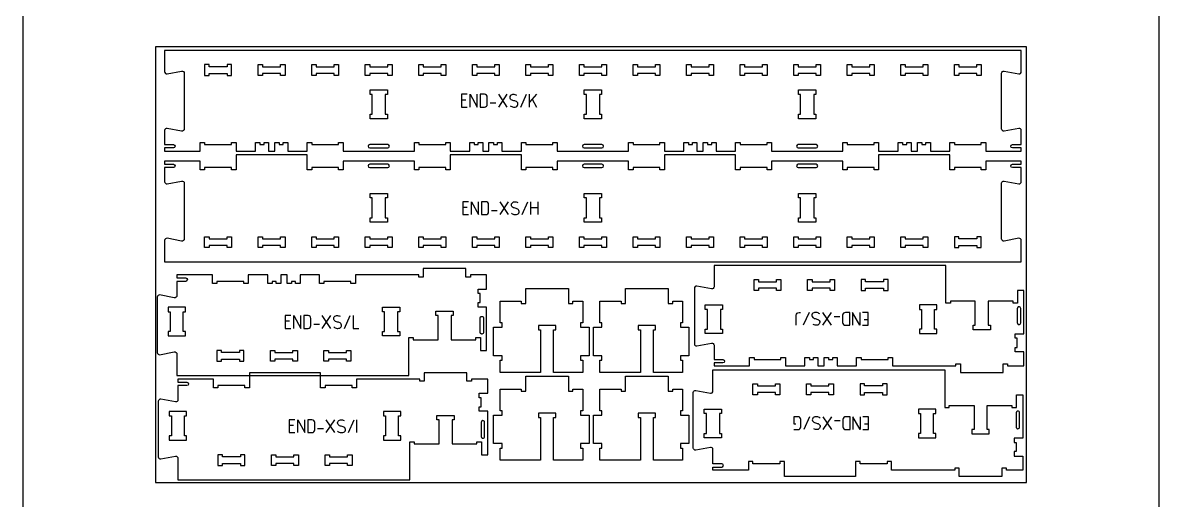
# Model space of a CAD drawing. Extents: x 0 to 12757, y 0 to 27326.
# Drawn here: x 0 to 3183, y 7949 to 9286 of the extents above; entities that cross this region are included whole.
import ezdxf

# ---------------------------------------------------------------- set-up
doc = ezdxf.new("R2010")
doc.units = 0
for name, color, linetype in [('0_SHEET_SPRUCEPLY_2440X122', 1, 'CONTINUOUS'), ('1_ANYTOOL_1MMDEEP_LABELS_S', 2, 'CONTINUOUS'), ('3_ANYTOOL_CUTTHROUGH_INSID', 4, 'CONTINUOUS'), ('4_ANYTOOL_CUTTHROUGH_OUTSI', 5, 'CONTINUOUS'), ('DONOTCUT', 7, 'CONTINUOUS')]:
    doc.layers.add(name, color=color, linetype=linetype)

msp = doc.modelspace()

# ---------------------------------------------------------------- linework, layer by layer
at = {"layer": '0_SHEET_SPRUCEPLY_2440X122'}
msp.add_lwpolyline([(371.7, 9218.9), (371.7, 7998.9), (2811.7, 7998.9), (2811.7, 9218.9)], close=True, dxfattribs=at)
at = {"layer": '1_ANYTOOL_1MMDEEP_LABELS_S', "color": 2}
for points in [[(1245.2, 9086), (1229.2, 9086), (1229.2, 9050), (1245.2, 9050)], [(1253.2, 9050), (1253.2, 9086), (1273.2, 9050), (1273.2, 9086)], [(1333.2, 9050), (1357.2, 9086)], [(1357.2, 9050), (1333.2, 9086)], [(1395.2, 9050), (1411.2, 9086)], [(1439.2, 9086), (1419.2, 9064)], [(1419.2, 9050), (1419.2, 9086)], [(1241.2, 9070), (1229.2, 9070)], [(1309.2, 9062), (1325.2, 9062)], [(1426.9, 9072.5), (1439.2, 9050)], [(1248.9, 8785), (1232.9, 8785), (1232.9, 8749), (1248.9, 8749)], [(1244.9, 8769), (1232.9, 8769)], [(1256.9, 8749), (1256.9, 8785), (1276.9, 8749), (1276.9, 8785)], [(1312.9, 8761), (1328.9, 8761)], [(1336.9, 8749), (1360.9, 8785)], [(1360.9, 8749), (1336.9, 8785)], [(1398.9, 8749), (1414.9, 8785)], [(1422.9, 8749), (1422.9, 8785)], [(1422.9, 8769), (1442.9, 8769)], [(1442.9, 8785), (1442.9, 8749)], [(2202.4, 8475), (2186.4, 8439)], [(2240.4, 8475), (2264.4, 8439)], [(2264.4, 8475), (2240.4, 8439)], [(2344.4, 8475), (2344.4, 8439), (2324.4, 8475), (2324.4, 8439)], [(2352.4, 8439), (2368.4, 8439), (2368.4, 8475), (2352.4, 8475)], [(751.1, 8466.3), (735.1, 8466.3), (735.1, 8430.3), (751.1, 8430.3)], [(747.1, 8450.3), (735.1, 8450.3)], [(759.1, 8430.3), (759.1, 8466.3), (779.1, 8430.3), (779.1, 8466.3)], [(815.1, 8442.3), (831.1, 8442.3)], [(863.1, 8430.3), (839.1, 8466.3)], [(839.1, 8430.3), (863.1, 8466.3)], [(901.1, 8430.3), (917.1, 8466.3)], [(925.1, 8466.3), (925.1, 8430.3), (941.1, 8430.3)], [(2288.4, 8463), (2272.4, 8463)], [(2356.4, 8455), (2368.4, 8455)], [(2203.4, 8183), (2187.4, 8147)], [(2241.4, 8183), (2265.4, 8147)], [(2265.4, 8183), (2241.4, 8147)], [(2345.4, 8183), (2345.4, 8147), (2325.4, 8183), (2325.4, 8147)], [(2353.4, 8147), (2369.4, 8147), (2369.4, 8183), (2353.4, 8183)], [(762.1, 8174.3), (746.1, 8174.3), (746.1, 8138.3), (762.1, 8138.3)], [(758.1, 8158.3), (746.1, 8158.3)], [(770.1, 8138.3), (770.1, 8174.3), (790.1, 8138.3), (790.1, 8174.3)], [(826.1, 8150.3), (842.1, 8150.3)], [(874.1, 8138.3), (850.1, 8174.3)], [(850.1, 8138.3), (874.1, 8174.3)], [(912.1, 8138.3), (928.1, 8174.3)], [(936.1, 8138.3), (936.1, 8174.3)], [(2289.4, 8171), (2273.4, 8171)], [(2357.4, 8163), (2369.4, 8163)]]:
    msp.add_lwpolyline(points, dxfattribs=at)
for points in [[(1293.2, 9086), (1281.2, 9086), (1281.2, 9050), (1293.2, 9050, 0.414214), (1301.2, 9058), (1301.2, 9078, 0.414214)], [(1296.9, 8785), (1284.9, 8785), (1284.9, 8749), (1296.9, 8749, 0.414214), (1304.9, 8757), (1304.9, 8777, 0.414214)], [(2304.4, 8439), (2316.4, 8439), (2316.4, 8475), (2304.4, 8475, 0.414214), (2296.4, 8467), (2296.4, 8447, 0.414214)], [(799.1, 8466.3), (787.1, 8466.3), (787.1, 8430.3), (799.1, 8430.3, 0.414214), (807.1, 8438.3), (807.1, 8458.3, 0.414214)], [(2305.4, 8147), (2317.4, 8147), (2317.4, 8183), (2305.4, 8183, 0.414214), (2297.4, 8175), (2297.4, 8155, 0.414214)], [(810.1, 8174.3), (798.1, 8174.3), (798.1, 8138.3), (810.1, 8138.3, 0.414214), (818.1, 8146.3), (818.1, 8166.3, 0.414214)]]:
    msp.add_lwpolyline(points, format="xyb", close=True, dxfattribs=at)
for points in [[(1365.2, 9054, 0.136555), (1374.4, 9050.1, 0.071716), (1379.6, 9050.2, 0.133522), (1384.2, 9052.3, 0.344001), (1386.3, 9061.7, 0.153745), (1382.8, 9065.5, 0.071568), (1378.1, 9067.3, -0.00912), (1372.9, 9068.6, -0.090615), (1368.3, 9070.7, -0.340346), (1365.5, 9080.1, -0.284273), (1373.2, 9086, -0.092596), (1378.2, 9085.5, -0.017533), (1383.2, 9084)], [(1368.9, 8753, 0.136555), (1378.2, 8749.1, 0.071716), (1383.3, 8749.2, 0.133522), (1388, 8751.3, 0.344001), (1390, 8760.7, 0.153745), (1386.5, 8764.5, 0.071568), (1381.8, 8766.3, -0.00912), (1376.7, 8767.6, -0.090615), (1372.1, 8769.7, -0.340346), (1369.3, 8779.1, -0.284273), (1377, 8785, -0.092596), (1382, 8784.5, -0.017533), (1386.9, 8783)], [(2166.4, 8439), (2166.4, 8467, -0.414214), (2174.4, 8475), (2178.4, 8475)], [(2232.4, 8471, 0.136555), (2223.1, 8474.9, 0.071716), (2218, 8474.8, 0.133522), (2213.3, 8472.7, 0.344001), (2211.3, 8463.3, 0.153745), (2214.8, 8459.6, 0.071568), (2219.5, 8457.7, -0.00912), (2224.6, 8456.4, -0.090615), (2229.2, 8454.3, -0.340346), (2232, 8444.9, -0.284273), (2224.3, 8439, -0.092596), (2219.3, 8439.5, -0.017533), (2214.4, 8441)], [(871.1, 8434.3, 0.136555), (880.4, 8430.5, 0.071716), (885.5, 8430.6, 0.133522), (890.1, 8432.7, 0.344001), (892.2, 8442.1, 0.153745), (888.7, 8445.8, 0.071568), (884, 8447.6, -0.00912), (878.8, 8448.9, -0.090615), (874.2, 8451.1, -0.340346), (871.5, 8460.5, -0.284273), (879.1, 8466.3, -0.092596), (884.2, 8465.9, -0.017533), (889.1, 8464.3)], [(2159.4, 8147), (2171.4, 8147, 0.414214), (2179.4, 8155), (2179.4, 8175, 0.414214), (2171.4, 8183), (2159.4, 8183), (2159.4, 8163), (2165.4, 8163)], [(2233.4, 8179, 0.136555), (2224.1, 8182.9, 0.071716), (2219, 8182.8, 0.133522), (2214.3, 8180.7, 0.344001), (2212.3, 8171.3, 0.153745), (2215.8, 8167.6, 0.071568), (2220.5, 8165.7, -0.00912), (2225.6, 8164.4, -0.090615), (2230.2, 8162.3, -0.340346), (2233, 8152.9, -0.284273), (2225.3, 8147, -0.092596), (2220.3, 8147.5, -0.017533), (2215.4, 8149)], [(882.1, 8142.3, 0.136555), (891.4, 8138.5, 0.071716), (896.5, 8138.6, 0.133522), (901.1, 8140.7, 0.344001), (903.2, 8150.1, 0.153745), (899.7, 8153.8, 0.071568), (895, 8155.6, -0.00912), (889.8, 8156.9, -0.090615), (885.2, 8159.1, -0.340346), (882.5, 8168.5, -0.284273), (890.1, 8174.3, -0.092596), (895.2, 8173.9, -0.017533), (900.1, 8172.3)]]:
    msp.add_lwpolyline(points, format="xyb", dxfattribs=at)
at = {"layer": '3_ANYTOOL_CUTTHROUGH_INSID', "color": 4}
for points in [[(521.9, 9163.2), (521.9, 9169.2), (509.4, 9169.2), (509.4, 9138.7), (521.9, 9138.7), (521.9, 9144.7), (572.4, 9144.7), (572.4, 9138.7), (584.9, 9138.7), (584.9, 9169.2), (572.4, 9169.2), (572.4, 9163.2)], [(671.9, 9144.7), (671.9, 9138.7), (659.4, 9138.7), (659.4, 9169.2), (671.9, 9169.2), (671.9, 9163.2), (722.4, 9163.2), (722.4, 9169.2), (734.9, 9169.2), (734.9, 9138.7), (722.4, 9138.7), (722.4, 9144.7)], [(847.2, 9163.2), (872.4, 9163.2), (872.4, 9169.2), (884.9, 9169.2), (884.9, 9138.7), (872.4, 9138.7), (872.4, 9144.7), (821.9, 9144.7), (821.9, 9138.7), (809.4, 9138.7), (809.4, 9169.2), (821.9, 9169.2), (821.9, 9163.2)], [(971.9, 9144.7), (971.9, 9138.7), (959.4, 9138.7), (959.4, 9169.2), (971.9, 9169.2), (971.9, 9163.2), (1022.4, 9163.2), (1022.4, 9169.2), (1034.9, 9169.2), (1034.9, 9138.7), (1022.4, 9138.7), (1022.4, 9144.7)], [(1121.9, 9144.7), (1121.9, 9138.7), (1109.4, 9138.7), (1109.4, 9169.2), (1121.9, 9169.2), (1121.9, 9163.2), (1172.4, 9163.2), (1172.4, 9169.2), (1184.9, 9169.2), (1184.9, 9138.7), (1172.4, 9138.7), (1172.4, 9144.7)], [(1271.9, 9144.7), (1271.9, 9138.7), (1259.4, 9138.7), (1259.4, 9169.2), (1271.9, 9169.2), (1271.9, 9163.2), (1322.4, 9163.2), (1322.4, 9169.2), (1334.9, 9169.2), (1334.9, 9138.7), (1322.4, 9138.7), (1322.4, 9144.7)], [(1421.9, 9163.2), (1472.4, 9163.2), (1472.4, 9169.2), (1484.9, 9169.2), (1484.9, 9138.7), (1472.4, 9138.7), (1472.4, 9144.7), (1421.9, 9144.7), (1421.9, 9138.7), (1409.4, 9138.7), (1409.4, 9169.2), (1421.9, 9169.2)], [(1571.9, 9144.7), (1571.9, 9138.7), (1559.4, 9138.7), (1559.4, 9169.2), (1571.9, 9169.2), (1571.9, 9163.2), (1622.4, 9163.2), (1622.4, 9169.2), (1634.9, 9169.2), (1634.9, 9138.7), (1622.4, 9138.7), (1622.4, 9144.7)], [(1721.9, 9144.7), (1721.9, 9138.7), (1709.4, 9138.7), (1709.4, 9169.2), (1721.9, 9169.2), (1721.9, 9163.2), (1772.4, 9163.2), (1772.4, 9169.2), (1784.9, 9169.2), (1784.9, 9138.7), (1772.4, 9138.7), (1772.4, 9144.7)], [(1871.9, 9144.7), (1871.9, 9138.7), (1859.4, 9138.7), (1859.4, 9169.2), (1871.9, 9169.2), (1871.9, 9163.2), (1922.4, 9163.2), (1922.4, 9169.2), (1934.9, 9169.2), (1934.9, 9138.7), (1922.4, 9138.7), (1922.4, 9144.7)], [(2047.2, 9163.2), (2072.4, 9163.2), (2072.4, 9169.2), (2084.9, 9169.2), (2084.9, 9138.7), (2072.4, 9138.7), (2072.4, 9144.7), (2021.9, 9144.7), (2021.9, 9138.7), (2009.4, 9138.7), (2009.4, 9169.2), (2021.9, 9169.2), (2021.9, 9163.2)], [(2171.9, 9144.7), (2171.9, 9138.7), (2159.4, 9138.7), (2159.4, 9169.2), (2171.9, 9169.2), (2171.9, 9163.2), (2222.4, 9163.2), (2222.4, 9169.2), (2234.9, 9169.2), (2234.9, 9138.7), (2222.4, 9138.7), (2222.4, 9144.7)], [(2321.9, 9144.7), (2321.9, 9138.7), (2309.4, 9138.7), (2309.4, 9169.2), (2321.9, 9169.2), (2321.9, 9163.2), (2372.4, 9163.2), (2372.4, 9169.2), (2384.9, 9169.2), (2384.9, 9138.7), (2372.4, 9138.7), (2372.4, 9144.7)], [(2471.9, 9144.7), (2471.9, 9138.7), (2459.4, 9138.7), (2459.4, 9169.2), (2471.9, 9169.2), (2471.9, 9163.2), (2522.4, 9163.2), (2522.4, 9169.2), (2534.9, 9169.2), (2534.9, 9138.7), (2522.4, 9138.7), (2522.4, 9144.7)], [(2672.4, 9163.2), (2672.4, 9169.2), (2684.9, 9169.2), (2684.9, 9138.7), (2672.4, 9138.7), (2672.4, 9144.7), (2621.9, 9144.7), (2621.9, 9138.7), (2609.4, 9138.7), (2609.4, 9169.2), (2621.9, 9169.2), (2621.9, 9163.2)], [(1015.4, 9030.2), (1021.4, 9030.2), (1021.4, 9017.7), (972.9, 9017.7), (972.9, 9030.2), (978.9, 9030.2), (978.9, 9085.7), (972.9, 9085.7), (972.9, 9098.2), (1021.4, 9098.2), (1021.4, 9085.7), (1015.4, 9085.7)], [(1615.4, 9030.2), (1621.4, 9030.2), (1621.4, 9017.7), (1572.9, 9017.7), (1572.9, 9030.2), (1578.9, 9030.2), (1578.9, 9085.7), (1572.9, 9085.7), (1572.9, 9098.2), (1621.4, 9098.2), (1621.4, 9085.7), (1615.4, 9085.7)], [(2215.4, 9030.2), (2221.4, 9030.2), (2221.4, 9017.7), (2172.9, 9017.7), (2172.9, 9030.2), (2178.9, 9030.2), (2178.9, 9085.7), (2172.9, 9085.7), (2172.9, 9098.2), (2221.4, 9098.2), (2221.4, 9085.7), (2215.4, 9085.7)], [(978.9, 8795.7), (972.9, 8795.7), (972.9, 8808.2), (1021.4, 8808.2), (1021.4, 8795.7), (1015.4, 8795.7), (1015.4, 8740.2), (1021.4, 8740.2), (1021.4, 8727.7), (972.9, 8727.7), (972.9, 8740.2), (978.9, 8740.2)], [(1578.9, 8795.7), (1572.9, 8795.7), (1572.9, 8808.2), (1621.4, 8808.2), (1621.4, 8795.7), (1615.4, 8795.7), (1615.4, 8740.2), (1621.4, 8740.2), (1621.4, 8727.7), (1572.9, 8727.7), (1572.9, 8740.2), (1578.9, 8740.2)], [(2178.9, 8795.7), (2172.9, 8795.7), (2172.9, 8808.2), (2221.4, 8808.2), (2221.4, 8795.7), (2215.4, 8795.7), (2215.4, 8740.2), (2221.4, 8740.2), (2221.4, 8727.7), (2172.9, 8727.7), (2172.9, 8740.2), (2178.9, 8740.2)], [(521.9, 8662.7), (521.9, 8656.7), (509.4, 8656.7), (509.4, 8687.2), (521.9, 8687.2), (521.9, 8681.2), (572.4, 8681.2), (572.4, 8687.2), (584.9, 8687.2), (584.9, 8656.7), (572.4, 8656.7), (572.4, 8662.7)], [(722.4, 8681.2), (722.4, 8687.2), (734.9, 8687.2), (734.9, 8656.7), (722.4, 8656.7), (722.4, 8662.7), (671.9, 8662.7), (671.9, 8656.7), (659.4, 8656.7), (659.4, 8687.2), (671.9, 8687.2), (671.9, 8681.2)], [(821.9, 8662.7), (821.9, 8656.7), (809.4, 8656.7), (809.4, 8687.2), (821.9, 8687.2), (821.9, 8681.2), (872.4, 8681.2), (872.4, 8687.2), (884.9, 8687.2), (884.9, 8656.7), (872.4, 8656.7), (872.4, 8662.7)], [(1022.4, 8681.2), (1022.4, 8687.2), (1034.9, 8687.2), (1034.9, 8656.7), (1022.4, 8656.7), (1022.4, 8662.7), (971.9, 8662.7), (971.9, 8656.7), (959.4, 8656.7), (959.4, 8687.2), (971.9, 8687.2), (971.9, 8681.2)], [(1147.2, 8662.7), (1121.9, 8662.7), (1121.9, 8656.7), (1109.4, 8656.7), (1109.4, 8687.2), (1121.9, 8687.2), (1121.9, 8681.2), (1172.4, 8681.2), (1172.4, 8687.2), (1184.9, 8687.2), (1184.9, 8656.7), (1172.4, 8656.7), (1172.4, 8662.7)], [(1322.4, 8681.2), (1322.4, 8687.2), (1334.9, 8687.2), (1334.9, 8656.7), (1322.4, 8656.7), (1322.4, 8662.7), (1271.9, 8662.7), (1271.9, 8656.7), (1259.4, 8656.7), (1259.4, 8687.2), (1271.9, 8687.2), (1271.9, 8681.2)], [(1421.9, 8662.7), (1421.9, 8656.7), (1409.4, 8656.7), (1409.4, 8687.2), (1421.9, 8687.2), (1421.9, 8681.2), (1472.4, 8681.2), (1472.4, 8687.2), (1484.9, 8687.2), (1484.9, 8656.7), (1472.4, 8656.7), (1472.4, 8662.7)], [(1622.4, 8681.2), (1622.4, 8687.2), (1634.9, 8687.2), (1634.9, 8656.7), (1622.4, 8656.7), (1622.4, 8662.7), (1571.9, 8662.7), (1571.9, 8656.7), (1559.4, 8656.7), (1559.4, 8687.2), (1571.9, 8687.2), (1571.9, 8681.2)], [(1747.2, 8662.7), (1721.9, 8662.7), (1721.9, 8656.7), (1709.4, 8656.7), (1709.4, 8687.2), (1721.9, 8687.2), (1721.9, 8681.2), (1772.4, 8681.2), (1772.4, 8687.2), (1784.9, 8687.2), (1784.9, 8656.7), (1772.4, 8656.7), (1772.4, 8662.7)], [(1922.4, 8681.2), (1922.4, 8687.2), (1934.9, 8687.2), (1934.9, 8656.7), (1922.4, 8656.7), (1922.4, 8662.7), (1871.9, 8662.7), (1871.9, 8656.7), (1859.4, 8656.7), (1859.4, 8687.2), (1871.9, 8687.2), (1871.9, 8681.2)], [(2021.9, 8662.7), (2021.9, 8656.7), (2009.4, 8656.7), (2009.4, 8687.2), (2021.9, 8687.2), (2021.9, 8681.2), (2072.4, 8681.2), (2072.4, 8687.2), (2084.9, 8687.2), (2084.9, 8656.7), (2072.4, 8656.7), (2072.4, 8662.7)], [(2222.4, 8681.2), (2222.4, 8687.2), (2234.9, 8687.2), (2234.9, 8656.7), (2222.4, 8656.7), (2222.4, 8662.7), (2171.9, 8662.7), (2171.9, 8656.7), (2159.4, 8656.7), (2159.4, 8687.2), (2171.9, 8687.2), (2171.9, 8681.2)], [(2347.2, 8662.7), (2321.9, 8662.7), (2321.9, 8656.7), (2309.4, 8656.7), (2309.4, 8687.2), (2321.9, 8687.2), (2321.9, 8681.2), (2372.4, 8681.2), (2372.4, 8687.2), (2384.9, 8687.2), (2384.9, 8656.7), (2372.4, 8656.7), (2372.4, 8662.7)], [(2522.4, 8681.2), (2522.4, 8687.2), (2534.9, 8687.2), (2534.9, 8656.7), (2522.4, 8656.7), (2522.4, 8662.7), (2471.9, 8662.7), (2471.9, 8656.7), (2459.4, 8656.7), (2459.4, 8687.2), (2471.9, 8687.2), (2471.9, 8681.2)], [(2672.4, 8662.7), (2672.4, 8656.7), (2684.9, 8656.7), (2684.9, 8687.2), (2672.4, 8687.2), (2672.4, 8681.2), (2621.9, 8681.2), (2621.9, 8687.2), (2609.4, 8687.2), (2609.4, 8656.7), (2621.9, 8656.7), (2621.9, 8662.7)], [(2086, 8542.7), (2060.8, 8542.7), (2060.8, 8536.7), (2048.3, 8536.7), (2048.3, 8567.2), (2060.8, 8567.2), (2060.8, 8561.2), (2111.3, 8561.2), (2111.3, 8567.2), (2123.8, 8567.2), (2123.8, 8536.7), (2111.3, 8536.7), (2111.3, 8542.7)], [(2210.8, 8542.7), (2210.8, 8536.7), (2198.3, 8536.7), (2198.3, 8567.2), (2210.8, 8567.2), (2210.8, 8561.2), (2261.3, 8561.2), (2261.3, 8567.2), (2273.8, 8567.2), (2273.8, 8536.7), (2261.3, 8536.7), (2261.3, 8542.7)], [(2411.3, 8542.7), (2411.3, 8536.7), (2423.8, 8536.7), (2423.8, 8567.2), (2411.3, 8567.2), (2411.3, 8561.2), (2360.8, 8561.2), (2360.8, 8567.2), (2348.3, 8567.2), (2348.3, 8536.7), (2360.8, 8536.7), (2360.8, 8542.7)], [(449.8, 8477.1), (455.8, 8477.1), (455.8, 8489.6), (407.3, 8489.6), (407.3, 8477.1), (413.3, 8477.1), (413.3, 8421.6), (407.3, 8421.6), (407.3, 8409.1), (455.8, 8409.1), (455.8, 8421.6), (449.8, 8421.6)], [(1013.3, 8421.6), (1013.3, 8477.1), (1007.3, 8477.1), (1007.3, 8489.6), (1055.8, 8489.6), (1055.8, 8477.1), (1049.8, 8477.1), (1049.8, 8421.6), (1055.8, 8421.6), (1055.8, 8409.1), (1007.3, 8409.1), (1007.3, 8421.6)], [(1954.3, 8428.2), (1960.3, 8428.2), (1960.3, 8415.7), (1911.8, 8415.7), (1911.8, 8428.2), (1917.8, 8428.2), (1917.8, 8483.7), (1911.8, 8483.7), (1911.8, 8496.2), (1960.3, 8496.2), (1960.3, 8483.7), (1954.3, 8483.7)], [(2517.8, 8483.7), (2517.8, 8428.2), (2511.8, 8428.2), (2511.8, 8415.7), (2560.3, 8415.7), (2560.3, 8428.2), (2554.3, 8428.2), (2554.3, 8483.7), (2560.3, 8483.7), (2560.3, 8496.2), (2511.8, 8496.2), (2511.8, 8483.7)], [(556.3, 8362.6), (556.3, 8368.6), (543.8, 8368.6), (543.8, 8338.1), (556.3, 8338.1), (556.3, 8344.1), (606.8, 8344.1), (606.8, 8338.1), (619.3, 8338.1), (619.3, 8368.6), (606.8, 8368.6), (606.8, 8362.6)], [(756.8, 8362.6), (756.8, 8368.6), (769.3, 8368.6), (769.3, 8338.1), (756.8, 8338.1), (756.8, 8344.1), (706.3, 8344.1), (706.3, 8338.1), (693.8, 8338.1), (693.8, 8368.6), (706.3, 8368.6), (706.3, 8362.6)], [(881.6, 8362.6), (906.8, 8362.6), (906.8, 8368.6), (919.3, 8368.6), (919.3, 8338.1), (906.8, 8338.1), (906.8, 8344.1), (856.3, 8344.1), (856.3, 8338.1), (843.8, 8338.1), (843.8, 8368.6), (856.3, 8368.6), (856.3, 8362.6)], [(2083, 8250.7), (2057.8, 8250.7), (2057.8, 8244.7), (2045.3, 8244.7), (2045.3, 8275.2), (2057.8, 8275.2), (2057.8, 8269.2), (2108.3, 8269.2), (2108.3, 8275.2), (2120.8, 8275.2), (2120.8, 8244.7), (2108.3, 8244.7), (2108.3, 8250.7)], [(2207.8, 8250.7), (2207.8, 8244.7), (2195.3, 8244.7), (2195.3, 8275.2), (2207.8, 8275.2), (2207.8, 8269.2), (2258.3, 8269.2), (2258.3, 8275.2), (2270.8, 8275.2), (2270.8, 8244.7), (2258.3, 8244.7), (2258.3, 8250.7)], [(2408.3, 8250.7), (2408.3, 8244.7), (2420.8, 8244.7), (2420.8, 8275.2), (2408.3, 8275.2), (2408.3, 8269.2), (2357.8, 8269.2), (2357.8, 8275.2), (2345.3, 8275.2), (2345.3, 8244.7), (2357.8, 8244.7), (2357.8, 8250.7)], [(452.8, 8185.1), (458.8, 8185.1), (458.8, 8197.6), (410.3, 8197.6), (410.3, 8185.1), (416.3, 8185.1), (416.3, 8129.6), (410.3, 8129.6), (410.3, 8117.1), (458.8, 8117.1), (458.8, 8129.6), (452.8, 8129.6)], [(1016.3, 8129.6), (1010.3, 8129.6), (1010.3, 8117.1), (1058.8, 8117.1), (1058.8, 8129.6), (1052.8, 8129.6), (1052.8, 8185.1), (1058.8, 8185.1), (1058.8, 8197.6), (1010.3, 8197.6), (1010.3, 8185.1), (1016.3, 8185.1)], [(1951.3, 8136.2), (1957.3, 8136.2), (1957.3, 8123.7), (1908.8, 8123.7), (1908.8, 8136.2), (1914.8, 8136.2), (1914.8, 8191.7), (1908.8, 8191.7), (1908.8, 8204.2), (1957.3, 8204.2), (1957.3, 8191.7), (1951.3, 8191.7)], [(2514.8, 8191.7), (2514.8, 8136.2), (2508.8, 8136.2), (2508.8, 8123.7), (2557.3, 8123.7), (2557.3, 8136.2), (2551.3, 8136.2), (2551.3, 8191.7), (2557.3, 8191.7), (2557.3, 8204.2), (2508.8, 8204.2), (2508.8, 8191.7)], [(559.3, 8070.6), (559.3, 8076.6), (546.8, 8076.6), (546.8, 8046.1), (559.3, 8046.1), (559.3, 8052.1), (609.8, 8052.1), (609.8, 8046.1), (622.3, 8046.1), (622.3, 8076.6), (609.8, 8076.6), (609.8, 8070.6)], [(759.8, 8070.6), (759.8, 8076.6), (772.3, 8076.6), (772.3, 8046.1), (759.8, 8046.1), (759.8, 8052.1), (709.3, 8052.1), (709.3, 8046.1), (696.8, 8046.1), (696.8, 8076.6), (709.3, 8076.6), (709.3, 8070.6)], [(884.6, 8052.1), (859.3, 8052.1), (859.3, 8046.1), (846.8, 8046.1), (846.8, 8076.6), (859.3, 8076.6), (859.3, 8070.6), (909.8, 8070.6), (909.8, 8076.6), (922.3, 8076.6), (922.3, 8046.1), (909.8, 8046.1), (909.8, 8052.1)]]:
    msp.add_lwpolyline(points, close=True, dxfattribs=at)
for points in [[(972.2, 8935.7), (1022.2, 8935.7, 1), (1022.2, 8945.2), (972.2, 8945.2, 1)], [(1572.2, 8935.7), (1622.2, 8935.7, 1), (1622.2, 8945.2), (1572.2, 8945.2, 1)], [(2172.2, 8935.7), (2222.2, 8935.7, 1), (2222.2, 8945.2), (2172.2, 8945.2, 1)], [(1022.2, 8890.2), (972.2, 8890.2, 1), (972.2, 8880.7), (1022.2, 8880.7, 1)], [(1622.2, 8890.2), (1572.2, 8890.2, 1), (1572.2, 8880.7), (1622.2, 8880.7, 1)], [(2222.2, 8890.2), (2172.2, 8890.2, 1), (2172.2, 8880.7), (2222.2, 8880.7, 1)], [(2795.3, 8446), (2795.3, 8486, 0.414214), (2790.5, 8490.7), (2790.4, 8490.7), (2790.3, 8490.7), (2790.2, 8490.7), (2790.1, 8490.7), (2790, 8490.7), (2789.9, 8490.7), (2789.8, 8490.7), (2789.6, 8490.6), (2789.5, 8490.6), (2789.4, 8490.6), (2789.3, 8490.6), (2789.2, 8490.5), (2789.1, 8490.5), (2789, 8490.5), (2788.9, 8490.4), (2788.8, 8490.4), (2788.7, 8490.3), (2788.5, 8490.3), (2788.4, 8490.2), (2788.3, 8490.2), (2788.2, 8490.1), (2788.1, 8490.1), (2788, 8490), (2787.9, 8489.9), (2787.8, 8489.9), (2787.7, 8489.8), (2787.6, 8489.7), (2787.5, 8489.7), (2787.4, 8489.6), (2787.3, 8489.5), (2787.2, 8489.4), (2787.2, 8489.3), (2787.1, 8489.2), (2787, 8489.2), (2786.9, 8489.1), (2786.8, 8489), (2786.7, 8488.9), (2786.7, 8488.8), (2786.6, 8488.7), (2786.5, 8488.6), (2786.5, 8488.5), (2786.4, 8488.4), (2786.3, 8488.3), (2786.3, 8488.2), (2786.2, 8488), (2786.2, 8487.9), (2786.1, 8487.8), (2786.1, 8487.7), (2786.1, 8487.6), (2786, 8487.5), (2786, 8487.4), (2785.9, 8487.3), (2785.9, 8487.2), (2785.9, 8487.1), (2785.9, 8486.9), (2785.8, 8486.8), (2785.8, 8486.7), (2785.8, 8486.6), (2785.8, 8486.5), (2785.8, 8486.4), (2785.8, 8486.3), (2785.8, 8486.2), (2785.8, 8486.1), (2785.8, 8486), (2785.8, 8446), (2785.8, 8445.9), (2785.8, 8445.8), (2785.8, 8445.7), (2785.8, 8445.5), (2785.8, 8445.4), (2785.8, 8445.3), (2785.8, 8445.2), (2785.8, 8445.1), (2785.9, 8445), (2785.9, 8444.9), (2785.9, 8444.8), (2785.9, 8444.7), (2786, 8444.6), (2786, 8444.4), (2786, 8444.3), (2786.1, 8444.2), (2786.1, 8444.1), (2786.2, 8444), (2786.2, 8443.9), (2786.3, 8443.8), (2786.3, 8443.7), (2786.4, 8443.6), (2786.5, 8443.5), (2786.5, 8443.4), (2786.6, 8443.3), (2786.7, 8443.2), (2786.7, 8443.1), (2786.8, 8443), (2786.9, 8442.9), (2787, 8442.8), (2787.1, 8442.7), (2787.1, 8442.6), (2787.2, 8442.5), (2787.3, 8442.4), (2787.4, 8442.4), (2787.5, 8442.3), (2787.6, 8442.2), (2787.7, 8442.1), (2787.8, 8442.1), (2787.9, 8442), (2788, 8441.9), (2788.1, 8441.9), (2788.2, 8441.8), (2788.3, 8441.8), (2788.4, 8441.7), (2788.5, 8441.6), (2788.6, 8441.6), (2788.8, 8441.6), (2788.9, 8441.5), (2789, 8441.5), (2789.1, 8441.4), (2789.2, 8441.4), (2789.3, 8441.4), (2789.4, 8441.3), (2789.5, 8441.3), (2789.6, 8441.3), (2789.8, 8441.3), (2789.9, 8441.3), (2790, 8441.3), (2790.1, 8441.2), (2790.2, 8441.2), (2790.3, 8441.2), (2790.4, 8441.2), (2790.5, 8441.2, 0.414214)], [(1290.8, 8459.3), (1290.8, 8419.3, -0.414214), (1286.1, 8414.6), (1286, 8414.6), (1285.9, 8414.6), (1285.8, 8414.6), (1285.7, 8414.6), (1285.6, 8414.6), (1285.4, 8414.6), (1285.3, 8414.6), (1285.2, 8414.7), (1285.1, 8414.7), (1285, 8414.7), (1284.9, 8414.7), (1284.8, 8414.8), (1284.7, 8414.8), (1284.6, 8414.8), (1284.4, 8414.9), (1284.3, 8414.9), (1284.2, 8415), (1284.1, 8415), (1284, 8415.1), (1283.9, 8415.1), (1283.8, 8415.2), (1283.7, 8415.2), (1283.6, 8415.3), (1283.5, 8415.4), (1283.4, 8415.4), (1283.3, 8415.5), (1283.2, 8415.6), (1283.1, 8415.6), (1283, 8415.7), (1282.9, 8415.8), (1282.8, 8415.9), (1282.7, 8416), (1282.6, 8416.1), (1282.6, 8416.1), (1282.5, 8416.2), (1282.4, 8416.3), (1282.3, 8416.4), (1282.3, 8416.5), (1282.2, 8416.6), (1282.1, 8416.7), (1282, 8416.8), (1282, 8416.9), (1281.9, 8417), (1281.9, 8417.1), (1281.8, 8417.3), (1281.8, 8417.4), (1281.7, 8417.5), (1281.7, 8417.6), (1281.6, 8417.7), (1281.6, 8417.8), (1281.6, 8417.9), (1281.5, 8418), (1281.5, 8418.1), (1281.5, 8418.2), (1281.4, 8418.4), (1281.4, 8418.5), (1281.4, 8418.6), (1281.4, 8418.7), (1281.4, 8418.8), (1281.4, 8418.9), (1281.3, 8419), (1281.3, 8419.1), (1281.3, 8419.2), (1281.3, 8419.3), (1281.3, 8459.3), (1281.3, 8459.4), (1281.3, 8459.5), (1281.3, 8459.6), (1281.4, 8459.8), (1281.4, 8459.9), (1281.4, 8460), (1281.4, 8460.1), (1281.4, 8460.2), (1281.4, 8460.3), (1281.5, 8460.4), (1281.5, 8460.5), (1281.5, 8460.6), (1281.6, 8460.7), (1281.6, 8460.9), (1281.6, 8461), (1281.7, 8461.1), (1281.7, 8461.2), (1281.8, 8461.3), (1281.8, 8461.4), (1281.9, 8461.5), (1281.9, 8461.6), (1282, 8461.7), (1282, 8461.8), (1282.1, 8461.9), (1282.2, 8462), (1282.2, 8462.1), (1282.3, 8462.2), (1282.4, 8462.3), (1282.5, 8462.4), (1282.6, 8462.5), (1282.6, 8462.6), (1282.7, 8462.7), (1282.8, 8462.8), (1282.9, 8462.9), (1283, 8462.9), (1283.1, 8463), (1283.2, 8463.1), (1283.3, 8463.2), (1283.4, 8463.2), (1283.5, 8463.3), (1283.6, 8463.4), (1283.7, 8463.4), (1283.8, 8463.5), (1283.9, 8463.5), (1284, 8463.6), (1284.1, 8463.7), (1284.2, 8463.7), (1284.3, 8463.7), (1284.4, 8463.8), (1284.6, 8463.8), (1284.7, 8463.9), (1284.8, 8463.9), (1284.9, 8463.9), (1285, 8464), (1285.1, 8464), (1285.2, 8464), (1285.3, 8464), (1285.4, 8464), (1285.5, 8464), (1285.7, 8464.1), (1285.8, 8464.1), (1285.9, 8464.1), (1286, 8464.1), (1286.1, 8464.1, -0.414214)], [(2792.3, 8154), (2792.3, 8194, 0.414214), (2787.5, 8198.7), (2787.4, 8198.7), (2787.3, 8198.7), (2787.2, 8198.7), (2787.1, 8198.7), (2787, 8198.7), (2786.9, 8198.7), (2786.8, 8198.7), (2786.6, 8198.6), (2786.5, 8198.6), (2786.4, 8198.6), (2786.3, 8198.6), (2786.2, 8198.5), (2786.1, 8198.5), (2786, 8198.5), (2785.9, 8198.4), (2785.8, 8198.4), (2785.7, 8198.3), (2785.5, 8198.3), (2785.4, 8198.2), (2785.3, 8198.2), (2785.2, 8198.1), (2785.1, 8198.1), (2785, 8198), (2784.9, 8197.9), (2784.8, 8197.9), (2784.7, 8197.8), (2784.6, 8197.7), (2784.5, 8197.7), (2784.4, 8197.6), (2784.3, 8197.5), (2784.2, 8197.4), (2784.2, 8197.3), (2784.1, 8197.2), (2784, 8197.2), (2783.9, 8197.1), (2783.8, 8197), (2783.7, 8196.9), (2783.7, 8196.8), (2783.6, 8196.7), (2783.5, 8196.6), (2783.5, 8196.5), (2783.4, 8196.4), (2783.3, 8196.3), (2783.3, 8196.2), (2783.2, 8196), (2783.2, 8195.9), (2783.1, 8195.8), (2783.1, 8195.7), (2783.1, 8195.6), (2783, 8195.5), (2783, 8195.4), (2782.9, 8195.3), (2782.9, 8195.2), (2782.9, 8195.1), (2782.9, 8194.9), (2782.8, 8194.8), (2782.8, 8194.7), (2782.8, 8194.6), (2782.8, 8194.5), (2782.8, 8194.4), (2782.8, 8194.3), (2782.8, 8194.2), (2782.8, 8194.1), (2782.8, 8194), (2782.8, 8154), (2782.8, 8153.9), (2782.8, 8153.8), (2782.8, 8153.7), (2782.8, 8153.5), (2782.8, 8153.4), (2782.8, 8153.3), (2782.8, 8153.2), (2782.8, 8153.1), (2782.9, 8153), (2782.9, 8152.9), (2782.9, 8152.8), (2782.9, 8152.7), (2783, 8152.6), (2783, 8152.4), (2783, 8152.3), (2783.1, 8152.2), (2783.1, 8152.1), (2783.2, 8152), (2783.2, 8151.9), (2783.3, 8151.8), (2783.3, 8151.7), (2783.4, 8151.6), (2783.5, 8151.5), (2783.5, 8151.4), (2783.6, 8151.3), (2783.7, 8151.2), (2783.7, 8151.1), (2783.8, 8151), (2783.9, 8150.9), (2784, 8150.8), (2784.1, 8150.7), (2784.1, 8150.6), (2784.2, 8150.5), (2784.3, 8150.4), (2784.4, 8150.4), (2784.5, 8150.3), (2784.6, 8150.2), (2784.7, 8150.1), (2784.8, 8150.1), (2784.9, 8150), (2785, 8149.9), (2785.1, 8149.9), (2785.2, 8149.8), (2785.3, 8149.8), (2785.4, 8149.7), (2785.5, 8149.6), (2785.6, 8149.6), (2785.8, 8149.6), (2785.9, 8149.5), (2786, 8149.5), (2786.1, 8149.4), (2786.2, 8149.4), (2786.3, 8149.4), (2786.4, 8149.3), (2786.5, 8149.3), (2786.6, 8149.3), (2786.8, 8149.3), (2786.9, 8149.3), (2787, 8149.3), (2787.1, 8149.2), (2787.2, 8149.2), (2787.3, 8149.2), (2787.4, 8149.2), (2787.5, 8149.2, 0.414214)], [(1293.8, 8167.3, 0.414214), (1289.1, 8172.1), (1289, 8172.1), (1288.9, 8172.1), (1288.8, 8172.1), (1288.7, 8172.1), (1288.5, 8172), (1288.4, 8172), (1288.3, 8172), (1288.2, 8172), (1288.1, 8172), (1288, 8172), (1287.9, 8171.9), (1287.8, 8171.9), (1287.7, 8171.9), (1287.6, 8171.8), (1287.4, 8171.8), (1287.3, 8171.7), (1287.2, 8171.7), (1287.1, 8171.7), (1287, 8171.6), (1286.9, 8171.5), (1286.8, 8171.5), (1286.7, 8171.4), (1286.6, 8171.4), (1286.5, 8171.3), (1286.4, 8171.2), (1286.3, 8171.2), (1286.2, 8171.1), (1286.1, 8171), (1286, 8170.9), (1285.9, 8170.9), (1285.8, 8170.8), (1285.7, 8170.7), (1285.6, 8170.6), (1285.6, 8170.5), (1285.5, 8170.4), (1285.4, 8170.3), (1285.3, 8170.2), (1285.2, 8170.1), (1285.2, 8170), (1285.1, 8169.9), (1285, 8169.8), (1285, 8169.7), (1284.9, 8169.6), (1284.9, 8169.5), (1284.8, 8169.4), (1284.8, 8169.3), (1284.7, 8169.2), (1284.7, 8169.1), (1284.6, 8169), (1284.6, 8168.9), (1284.6, 8168.7), (1284.5, 8168.6), (1284.5, 8168.5), (1284.5, 8168.4), (1284.4, 8168.3), (1284.4, 8168.2), (1284.4, 8168.1), (1284.4, 8168), (1284.4, 8167.9), (1284.4, 8167.8), (1284.3, 8167.6), (1284.3, 8167.5), (1284.3, 8167.4), (1284.3, 8167.3), (1284.3, 8127.3), (1284.3, 8127.2), (1284.3, 8127.1), (1284.3, 8127), (1284.4, 8126.9), (1284.4, 8126.8), (1284.4, 8126.7), (1284.4, 8126.6), (1284.4, 8126.5), (1284.4, 8126.4), (1284.5, 8126.2), (1284.5, 8126.1), (1284.5, 8126), (1284.6, 8125.9), (1284.6, 8125.8), (1284.6, 8125.7), (1284.7, 8125.6), (1284.7, 8125.5), (1284.8, 8125.4), (1284.8, 8125.3), (1284.9, 8125.1), (1284.9, 8125), (1285, 8124.9), (1285, 8124.8), (1285.1, 8124.7), (1285.2, 8124.6), (1285.3, 8124.5), (1285.3, 8124.4), (1285.4, 8124.3), (1285.5, 8124.2), (1285.6, 8124.1), (1285.6, 8124.1), (1285.7, 8124), (1285.8, 8123.9), (1285.9, 8123.8), (1286, 8123.7), (1286.1, 8123.6), (1286.2, 8123.6), (1286.3, 8123.5), (1286.4, 8123.4), (1286.5, 8123.4), (1286.6, 8123.3), (1286.7, 8123.2), (1286.8, 8123.2), (1286.9, 8123.1), (1287, 8123.1), (1287.1, 8123), (1287.2, 8123), (1287.3, 8122.9), (1287.4, 8122.9), (1287.6, 8122.8), (1287.7, 8122.8), (1287.8, 8122.8), (1287.9, 8122.7), (1288, 8122.7), (1288.1, 8122.7), (1288.2, 8122.7), (1288.3, 8122.6), (1288.4, 8122.6), (1288.6, 8122.6), (1288.7, 8122.6), (1288.8, 8122.6), (1288.9, 8122.6), (1289, 8122.6), (1289.1, 8122.6, 0.414214), (1293.8, 8127.3)]]:
    msp.add_lwpolyline(points, format="xyb", close=True, dxfattribs=at)
at = {"layer": '4_ANYTOOL_CUTTHROUGH_OUTSI', "color": 5}
for points in [[(397.4, 9149.1, 0.220464), (399.5, 9144.7, 0.220352), (404.1, 9143.4), (445.1, 9151.1), (445.1, 9151.1), (445.1, 9151.1), (445.1, 9151.1, -0.463455), (452.4, 9144.9), (452.4, 8989.1, -0.463455), (445.1, 8982.9), (445.1, 8982.9), (445.1, 8982.9), (404.1, 8990.6), (404.1, 8990.6, 0.220352), (399.5, 8989.3, 0.220464), (397.4, 8984.9), (397.4, 8945.2), (422.2, 8945.2), (422.2, 8945.2, -1), (422.2, 8935.7), (397.4, 8935.7), (397.4, 8927.2), (496.9, 8927.2), (496.9, 8951.2), (509.4, 8951.2), (509.4, 8945.2), (584.9, 8945.2), (584.9, 8951.2), (597.4, 8951.2), (597.4, 8927.2), (651.9, 8927.2), (651.9, 8951.2), (664.4, 8951.2), (664.4, 8945.2), (675.9, 8945.2), (675.9, 8951.2), (688.4, 8951.2), (688.4, 8927.2), (705.9, 8927.2), (705.9, 8951.2), (718.4, 8951.2), (718.4, 8945.2), (729.9, 8945.2), (729.9, 8951.2), (742.4, 8951.2), (742.4, 8927.2), (796.9, 8927.2), (796.9, 8951.2), (809.4, 8951.2), (809.4, 8945.2), (884.9, 8945.2), (884.9, 8951.2), (897.4, 8951.2), (897.4, 8927.2), (1096.9, 8927.2), (1096.9, 8951.2), (1109.4, 8951.2), (1109.4, 8945.2), (1184.9, 8945.2), (1184.9, 8951.2), (1197.4, 8951.2), (1197.4, 8927.2), (1251.9, 8927.2), (1251.9, 8951.2), (1264.4, 8951.2), (1264.4, 8945.2), (1275.9, 8945.2), (1275.9, 8951.2), (1288.4, 8951.2), (1288.4, 8927.2), (1305.9, 8927.2), (1305.9, 8951.2), (1318.4, 8951.2), (1318.4, 8945.2), (1329.9, 8945.2), (1329.9, 8951.2), (1342.4, 8951.2), (1342.4, 8927.2), (1396.9, 8927.2), (1396.9, 8951.2), (1409.4, 8951.2), (1409.4, 8945.2), (1484.9, 8945.2), (1484.9, 8951.2), (1497.4, 8951.2), (1497.4, 8927.2), (1696.9, 8927.2), (1696.9, 8951.2), (1709.4, 8951.2), (1709.4, 8945.2), (1784.9, 8945.2), (1784.9, 8951.2), (1797.4, 8951.2), (1797.4, 8927.2), (1851.9, 8927.2), (1851.9, 8951.2), (1864.4, 8951.2), (1864.4, 8945.2), (1875.9, 8945.2), (1875.9, 8951.2), (1888.4, 8951.2), (1888.4, 8927.2), (1905.9, 8927.2), (1905.9, 8951.2), (1918.4, 8951.2), (1918.4, 8945.2), (1929.9, 8945.2), (1929.9, 8951.2), (1942.4, 8951.2), (1942.4, 8927.2), (1996.9, 8927.2), (1996.9, 8951.2), (2009.4, 8951.2), (2009.4, 8945.2), (2084.9, 8945.2), (2084.9, 8951.2), (2097.4, 8951.2), (2097.4, 8927.2), (2296.9, 8927.2), (2296.9, 8951.2), (2309.4, 8951.2), (2309.4, 8945.2), (2384.9, 8945.2), (2384.9, 8951.2), (2397.4, 8951.2), (2397.4, 8927.2), (2451.9, 8927.2), (2451.9, 8951.2), (2464.4, 8951.2), (2464.4, 8945.2), (2475.9, 8945.2), (2475.9, 8951.2), (2488.4, 8951.2), (2488.4, 8927.2), (2505.9, 8927.2), (2505.9, 8951.2), (2518.4, 8951.2), (2518.4, 8945.2), (2529.9, 8945.2), (2529.9, 8951.2), (2542.4, 8951.2), (2542.4, 8927.2), (2596.9, 8927.2), (2596.9, 8951.2), (2609.4, 8951.2), (2609.4, 8945.2), (2684.9, 8945.2), (2684.9, 8951.2), (2697.4, 8951.2), (2697.4, 8927.2), (2796.9, 8927.2), (2796.9, 8935.7), (2772.2, 8935.7), (2772.2, 8935.7, -1), (2772.2, 8945.2), (2796.9, 8945.2), (2796.9, 8984.9), (2796.9, 8984.9, 0.220464), (2794.9, 8989.3, 0.220352), (2790.2, 8990.6), (2749.2, 8982.9), (2749.2, 8982.9), (2749.2, 8982.9, -0.463455), (2741.9, 8989.1), (2741.9, 9144.9, -0.463455), (2749.2, 9151.1), (2749.2, 9151.1), (2749.2, 9151.1), (2749.2, 9151.1), (2790.2, 9143.4, 0.220352), (2794.9, 9144.7, 0.220464), (2796.9, 9149.1), (2796.9, 9208.7), (397.4, 9208.7), (397.4, 9149.1)], [(2749.2, 8843.1), (2790.2, 8835.4, 0.220352), (2794.9, 8836.7, 0.220464), (2796.9, 8841.1), (2796.9, 8880.7), (2772.2, 8880.7), (2772.2, 8880.7, -1), (2772.2, 8890.2), (2796.9, 8890.2), (2796.9, 8898.7), (2697.4, 8898.7), (2697.4, 8874.7), (2684.9, 8874.7), (2684.9, 8880.7), (2609.4, 8880.7), (2609.4, 8874.7), (2596.9, 8874.7), (2596.9, 8916.7), (2397.4, 8916.7), (2397.4, 8874.7), (2384.9, 8874.7), (2384.9, 8880.7), (2309.4, 8880.7), (2309.4, 8874.7), (2296.9, 8874.7), (2296.9, 8898.7), (2097.4, 8898.7), (2097.4, 8874.7), (2084.9, 8874.7), (2084.9, 8880.7), (2009.4, 8880.7), (2009.4, 8874.7), (1996.9, 8874.7), (1996.9, 8916.7), (1797.4, 8916.7), (1797.4, 8874.7), (1784.9, 8874.7), (1784.9, 8880.7), (1709.4, 8880.7), (1709.4, 8874.7), (1696.9, 8874.7), (1696.9, 8898.7), (1497.4, 8898.7), (1497.4, 8874.7), (1484.9, 8874.7), (1484.9, 8880.7), (1409.4, 8880.7), (1409.4, 8874.7), (1396.9, 8874.7), (1396.9, 8916.7), (1197.4, 8916.7), (1197.4, 8874.7), (1184.9, 8874.7), (1184.9, 8880.7), (1109.4, 8880.7), (1109.4, 8874.7), (1096.9, 8874.7), (1096.9, 8898.7), (897.4, 8898.7), (897.4, 8874.7), (884.9, 8874.7), (884.9, 8880.7), (809.4, 8880.7), (809.4, 8874.7), (796.9, 8874.7), (796.9, 8916.7), (597.4, 8916.7), (597.4, 8874.7), (584.9, 8874.7), (584.9, 8880.7), (509.4, 8880.7), (509.4, 8874.7), (496.9, 8874.7), (496.9, 8898.7), (397.4, 8898.7), (397.4, 8890.2), (422.2, 8890.2), (422.2, 8890.2, -1), (422.2, 8880.7), (397.4, 8880.7), (397.4, 8841.1), (397.4, 8841.1, 0.220464), (399.5, 8836.7, 0.220352), (404.1, 8835.4), (445.1, 8843.1), (445.1, 8843.1), (445.1, 8843.1, -0.463455), (452.4, 8836.9), (452.4, 8681.1, -0.463455), (445.1, 8674.9), (445.1, 8674.9), (445.1, 8674.9), (445.1, 8674.9), (404.1, 8682.6, 0.220352), (399.5, 8681.3, 0.220464), (397.4, 8676.9), (397.4, 8617.2), (2796.9, 8617.2), (2796.9, 8676.9), (2796.9, 8676.9, 0.220464), (2794.9, 8681.3, 0.220352), (2790.2, 8682.6), (2749.2, 8674.9), (2749.2, 8674.9), (2749.2, 8674.9), (2749.2, 8674.9, -0.463455), (2741.9, 8681.1), (2741.9, 8836.9, -0.463455), (2749.2, 8843.1), (2749.2, 8843.1), (2749.2, 8843.1)], [(424.6, 8364.4, -0.463455), (431.8, 8358.2), (431.8, 8298.6), (1081.3, 8298.6), (1081.3, 8404.6), (1093.8, 8404.6), (1093.8, 8398.6), (1163.3, 8398.6), (1163.3, 8466.1), (1157.3, 8466.1), (1157.3, 8478.6), (1205.8, 8478.6), (1205.8, 8466.1), (1199.8, 8466.1), (1199.8, 8398.6), (1269.3, 8398.6), (1269.3, 8404.6), (1281.8, 8404.6), (1281.8, 8368.6), (1299.3, 8368.6), (1299.3, 8490.1), (1275.3, 8490.1), (1275.3, 8502.6), (1281.3, 8502.6), (1281.3, 8528.1), (1275.3, 8528.1), (1275.3, 8540.6), (1299.3, 8540.6), (1299.3, 8580.1), (1253.8, 8580.1), (1253.8, 8574.1), (1241.3, 8574.1), (1241.3, 8598.1), (1121.8, 8598.1), (1121.8, 8574.1), (1109.3, 8574.1), (1109.3, 8580.1), (931.8, 8580.1), (931.8, 8556.1), (919.3, 8556.1), (919.3, 8562.1), (843.8, 8562.1), (843.8, 8556.1), (831.3, 8556.1), (831.3, 8580.1), (776.8, 8580.1), (776.8, 8556.1), (764.3, 8556.1), (764.3, 8562.1), (752.8, 8562.1), (752.8, 8556.1), (740.3, 8556.1), (740.3, 8580.1), (722.8, 8580.1), (722.8, 8556.1), (710.3, 8556.1), (710.3, 8562.1), (698.8, 8562.1), (698.8, 8556.1), (686.3, 8556.1), (686.3, 8580.1), (631.8, 8580.1), (631.8, 8556.1), (619.3, 8556.1), (619.3, 8562.1), (543.8, 8562.1), (543.8, 8556.1), (531.3, 8556.1), (531.3, 8580.1), (431.8, 8580.1), (431.8, 8571.6), (456.6, 8571.6), (456.6, 8571.6, -1), (456.6, 8562.1), (431.8, 8562.1), (431.8, 8522.4), (431.8, 8522.4, -0.463455), (424.6, 8516.2), (424.6, 8516.2), (424.6, 8516.2), (424.6, 8516.2), (383.5, 8523.9, 0.220352), (378.9, 8522.6, 0.220464), (376.8, 8518.2), (376.8, 8362.4, 0.220464), (378.9, 8358, 0.220352), (383.5, 8356.7), (424.6, 8364.4), (424.6, 8364.4)], [(1936.3, 8547.1, -0.463455), (1929, 8540.9), (1929, 8540.9), (1929, 8540.9), (1887.9, 8548.6), (1887.9, 8548.6, 0.220352), (1883.3, 8547.3, 0.220464), (1881.3, 8542.9), (1881.3, 8387.1, 0.220464), (1883.3, 8382.7, 0.220352), (1887.9, 8381.4), (1929, 8389.1), (1929, 8389.1), (1929, 8389.1), (1929, 8389.1, -0.463455), (1936.3, 8382.9), (1936.3, 8343.2), (1961, 8343.2), (1961, 8343.2, -1), (1961, 8333.7), (1936.3, 8333.7), (1936.3, 8325.2), (2035.8, 8325.2), (2035.8, 8349.2), (2048.3, 8349.2), (2048.3, 8343.2), (2123.8, 8343.2), (2123.8, 8349.2), (2136.3, 8349.2), (2136.3, 8325.2), (2190.8, 8325.2), (2190.8, 8349.2), (2203.3, 8349.2), (2203.3, 8343.2), (2214.8, 8343.2), (2214.8, 8349.2), (2227.3, 8349.2), (2227.3, 8325.2), (2244.8, 8325.2), (2244.8, 8349.2), (2257.3, 8349.2), (2257.3, 8343.2), (2268.8, 8343.2), (2268.8, 8349.2), (2281.3, 8349.2), (2281.3, 8325.2), (2335.8, 8325.2), (2335.8, 8349.2), (2348.3, 8349.2), (2348.3, 8343.2), (2423.8, 8343.2), (2423.8, 8349.2), (2436.3, 8349.2), (2436.3, 8325.2), (2613.8, 8325.2), (2613.8, 8331.2), (2626.3, 8331.2), (2626.3, 8307.2), (2745.8, 8307.2), (2745.8, 8331.2), (2758.3, 8331.2), (2758.3, 8325.2), (2803.8, 8325.2), (2803.8, 8364.7), (2779.8, 8364.7), (2779.8, 8377.2), (2785.8, 8377.2), (2785.8, 8402.7), (2779.8, 8402.7), (2779.8, 8415.2), (2803.8, 8415.2), (2803.8, 8536.7), (2786.3, 8536.7), (2786.3, 8500.7), (2773.8, 8500.7), (2773.8, 8506.7), (2704.3, 8506.7), (2704.3, 8439.2), (2710.3, 8439.2), (2710.3, 8426.7), (2661.8, 8426.7), (2661.8, 8439.2), (2667.8, 8439.2), (2667.8, 8506.7), (2598.3, 8506.7), (2598.3, 8500.7), (2585.8, 8500.7), (2585.8, 8606.7), (1936.3, 8606.7), (1936.3, 8547.1)], [(1884.9, 8256.6), (1926, 8248.9), (1926, 8248.9), (1926, 8248.9, 0.463455), (1933.3, 8255.1), (1933.3, 8314.7), (2582.8, 8314.7), (2582.8, 8208.7), (2595.3, 8208.7), (2595.3, 8214.7), (2664.8, 8214.7), (2664.8, 8147.2), (2658.8, 8147.2), (2658.8, 8134.7), (2707.3, 8134.7), (2707.3, 8147.2), (2701.3, 8147.2), (2701.3, 8214.7), (2770.8, 8214.7), (2770.8, 8208.7), (2783.3, 8208.7), (2783.3, 8244.7), (2800.8, 8244.7), (2800.8, 8123.2), (2776.8, 8123.2), (2776.8, 8110.7), (2782.8, 8110.7), (2782.8, 8085.2), (2776.8, 8085.2), (2776.8, 8072.7), (2800.8, 8072.7), (2800.8, 8033.2), (2755.3, 8033.2), (2755.3, 8039.2), (2742.8, 8039.2), (2742.8, 8015.2), (2623.3, 8015.2), (2623.3, 8039.2), (2610.8, 8039.2), (2610.8, 8033.2), (2433.3, 8033.2), (2433.3, 8057.2), (2420.8, 8057.2), (2420.8, 8051.2), (2345.3, 8051.2), (2345.3, 8057.2), (2332.8, 8057.2), (2332.8, 8015.2), (2133.3, 8015.2), (2133.3, 8057.2), (2120.8, 8057.2), (2120.8, 8051.2), (2045.3, 8051.2), (2045.3, 8057.2), (2032.8, 8057.2), (2032.8, 8033.2), (1933.3, 8033.2), (1933.3, 8041.7), (1958, 8041.7), (1958, 8041.7, 1), (1958, 8051.2), (1933.3, 8051.2), (1933.3, 8090.9), (1933.3, 8090.9, 0.463455), (1926, 8097.1), (1926, 8097.1), (1926, 8097.1), (1926, 8097.1), (1884.9, 8089.4, -0.220352), (1880.3, 8090.7, -0.220464), (1878.3, 8095.1), (1878.3, 8250.9, -0.463325)], [(427.6, 8072.4, -0.463455), (434.8, 8066.2), (434.8, 8006.6), (1084.3, 8006.6), (1084.3, 8112.6), (1096.8, 8112.6), (1096.8, 8106.6), (1166.3, 8106.6), (1166.3, 8174.1), (1160.3, 8174.1), (1160.3, 8186.6), (1208.8, 8186.6), (1208.8, 8174.1), (1202.8, 8174.1), (1202.8, 8106.6), (1272.3, 8106.6), (1272.3, 8112.6), (1284.8, 8112.6), (1284.8, 8076.6), (1302.3, 8076.6), (1302.3, 8198.1), (1278.3, 8198.1), (1278.3, 8210.6), (1284.3, 8210.6), (1284.3, 8236.1), (1278.3, 8236.1), (1278.3, 8248.6), (1302.3, 8248.6), (1302.3, 8288.1), (1256.8, 8288.1), (1256.8, 8282.1), (1244.3, 8282.1), (1244.3, 8306.1), (1124.8, 8306.1), (1124.8, 8282.1), (1112.3, 8282.1), (1112.3, 8288.1), (934.8, 8288.1), (934.8, 8264.1), (922.3, 8264.1), (922.3, 8270.1), (846.8, 8270.1), (846.8, 8264.1), (834.3, 8264.1), (834.3, 8306.1), (634.8, 8306.1), (634.8, 8264.1), (622.3, 8264.1), (622.3, 8270.1), (546.8, 8270.1), (546.8, 8264.1), (534.3, 8264.1), (534.3, 8288.1), (434.8, 8288.1), (434.8, 8279.6), (459.6, 8279.6), (459.6, 8279.6, -1), (459.6, 8270.1), (434.8, 8270.1), (434.8, 8230.4), (434.8, 8230.4, -0.463455), (427.6, 8224.2), (427.6, 8224.2), (427.6, 8224.2), (427.6, 8224.2), (386.5, 8231.9, 0.220352), (381.9, 8230.6, 0.220464), (379.8, 8226.2), (379.8, 8070.4, 0.220464), (381.9, 8066, 0.220352), (386.5, 8064.7), (427.6, 8072.4), (427.6, 8072.4)]]:
    msp.add_lwpolyline(points, format="xyb", close=True, dxfattribs=at)
for points in [[(1486.9, 8426.4), (1492.9, 8426.4), (1492.9, 8438.9), (1444.4, 8438.9), (1444.4, 8426.4), (1450.4, 8426.4), (1450.4, 8306.9), (1336.9, 8306.9), (1336.9, 8341.4), (1342.9, 8341.4), (1342.9, 8353.9), (1318.9, 8353.9), (1318.9, 8433.4), (1342.9, 8433.4), (1342.9, 8445.9), (1336.9, 8445.9), (1336.9, 8506.4), (1396.4, 8506.4), (1396.4, 8500.4), (1408.9, 8500.4), (1408.9, 8542.4), (1528.4, 8542.4), (1528.4, 8500.4), (1540.9, 8500.4), (1540.9, 8506.4), (1568.4, 8506.4), (1568.4, 8445.9), (1562.4, 8445.9), (1562.4, 8433.4), (1586.4, 8433.4), (1586.4, 8353.9), (1562.4, 8353.9), (1562.4, 8341.4), (1568.4, 8341.4), (1568.4, 8306.9), (1486.9, 8306.9)], [(1766.5, 8426.4), (1772.5, 8426.4), (1772.5, 8438.9), (1724, 8438.9), (1724, 8426.4), (1730, 8426.4), (1730, 8306.9), (1616.5, 8306.9), (1616.5, 8341.4), (1622.5, 8341.4), (1622.5, 8353.9), (1598.5, 8353.9), (1598.5, 8433.4), (1622.5, 8433.4), (1622.5, 8445.9), (1616.5, 8445.9), (1616.5, 8506.4), (1676, 8506.4), (1676, 8500.4), (1688.5, 8500.4), (1688.5, 8542.4), (1808, 8542.4), (1808, 8500.4), (1820.5, 8500.4), (1820.5, 8506.4), (1848, 8506.4), (1848, 8445.9), (1842, 8445.9), (1842, 8433.4), (1866, 8433.4), (1866, 8353.9), (1842, 8353.9), (1842, 8341.4), (1848, 8341.4), (1848, 8306.9), (1766.5, 8306.9)], [(1486.9, 8180.3), (1492.9, 8180.3), (1492.9, 8192.8), (1444.4, 8192.8), (1444.4, 8180.3), (1450.4, 8180.3), (1450.4, 8060.8), (1336.9, 8060.8), (1336.9, 8095.3), (1342.9, 8095.3), (1342.9, 8107.8), (1318.9, 8107.8), (1318.9, 8187.3), (1342.9, 8187.3), (1342.9, 8199.8), (1336.9, 8199.8), (1336.9, 8260.3), (1396.4, 8260.3), (1396.4, 8254.3), (1408.9, 8254.3), (1408.9, 8296.3), (1528.4, 8296.3), (1528.4, 8254.3), (1540.9, 8254.3), (1540.9, 8260.3), (1568.4, 8260.3), (1568.4, 8199.8), (1562.4, 8199.8), (1562.4, 8187.3), (1586.4, 8187.3), (1586.4, 8107.8), (1562.4, 8107.8), (1562.4, 8095.3), (1568.4, 8095.3), (1568.4, 8060.8), (1486.9, 8060.8)], [(1766.5, 8180.3), (1772.5, 8180.3), (1772.5, 8192.8), (1724, 8192.8), (1724, 8180.3), (1730, 8180.3), (1730, 8060.8), (1616.5, 8060.8), (1616.5, 8095.3), (1622.5, 8095.3), (1622.5, 8107.8), (1598.5, 8107.8), (1598.5, 8187.3), (1622.5, 8187.3), (1622.5, 8199.8), (1616.5, 8199.8), (1616.5, 8260.3), (1676, 8260.3), (1676, 8254.3), (1688.5, 8254.3), (1688.5, 8296.3), (1808, 8296.3), (1808, 8254.3), (1820.5, 8254.3), (1820.5, 8260.3), (1848, 8260.3), (1848, 8199.8), (1842, 8199.8), (1842, 8187.3), (1866, 8187.3), (1866, 8107.8), (1842, 8107.8), (1842, 8095.3), (1848, 8095.3), (1848, 8060.8), (1766.5, 8060.8)]]:
    msp.add_lwpolyline(points, close=True, dxfattribs=at)
at = {"layer": 'DONOTCUT'}
msp.add_lwpolyline([(0, 0), (3183.4, 0), (3183.4, 11186.9), (0, 11186.9)], close=True, dxfattribs=at)

doc.saveas('drawing.dxf')
